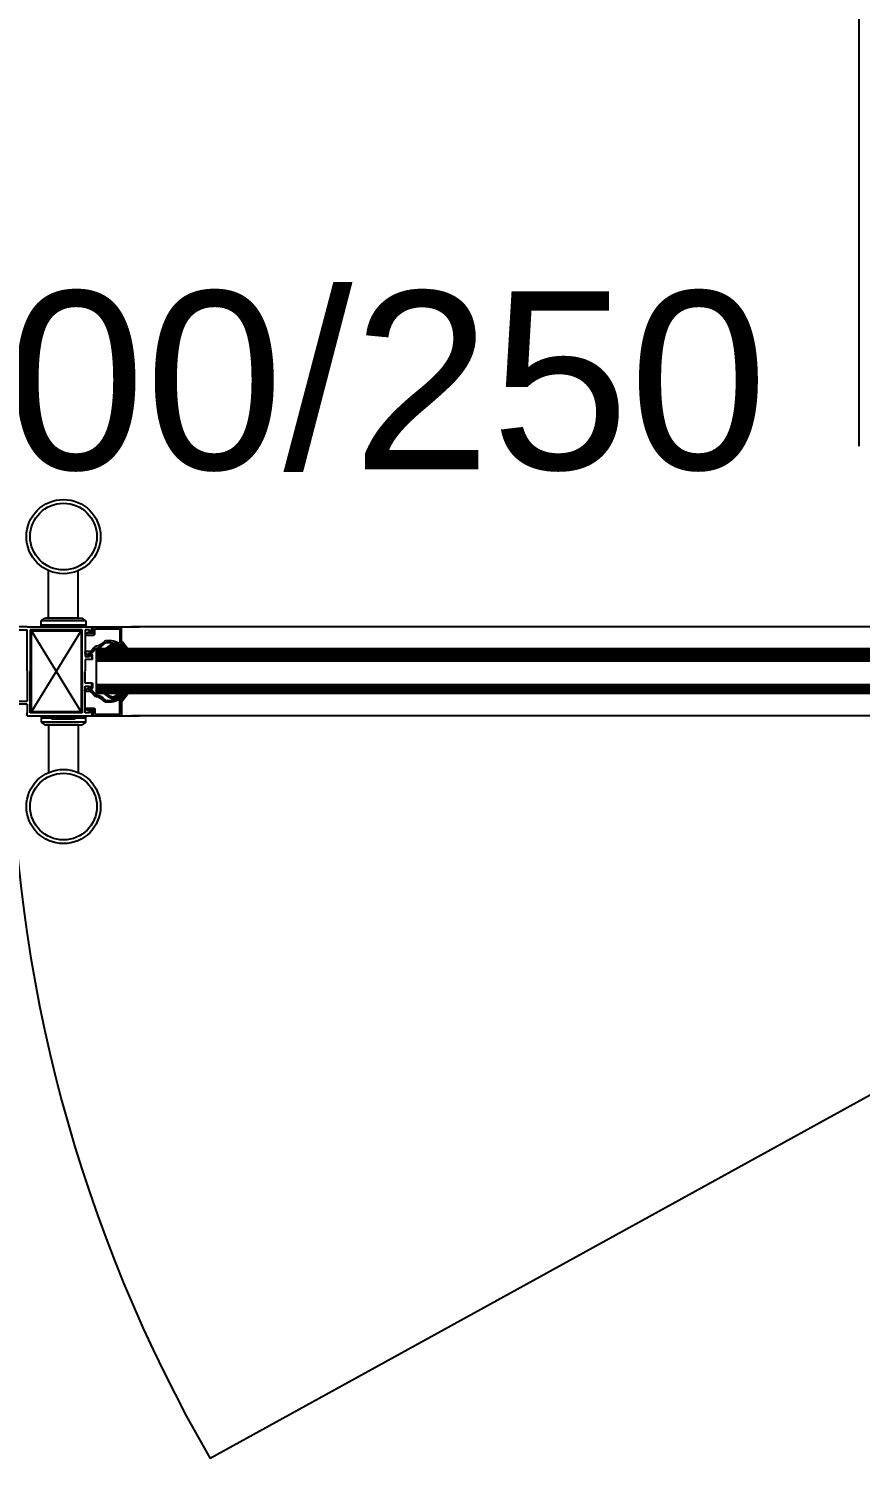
# Model space of a CAD drawing. Header units: inches. Extents: x 21 to 38546, y 13 to 15001.
# Drawn here: x 4992.9 to 5049, y 1296 to 1392.4 of the extents above; entities that cross this region are included whole.
import ezdxf

# ---------------------------------------------------------------- set-up
doc = ezdxf.new("R2010")
doc.units = ezdxf.units.IN
doc.header["$MEASUREMENT"] = 0
doc.layers.get('Defpoints').update_dxf_attribs({"color": 8, "lineweight": 25})
doc.layers.add('pex_boru_dönüş', color=5, linetype='Continuous')
for name, color, linetype, lineweight in [('Z_MİM_-KM-DOOR-FRAM', 8, 'Continuous', 25), ('Z_MİM_-KM-DOOR-IDEN', 8, 'Continuous', 25), ('Z_MİM_-KM-GLAZ-CWMG-1', 8, 'Continuous', 25), ('Z_MİM_00', 8, 'Continuous', 25), ('Z_MİM_11', 8, 'Continuous', 25), ('Z_MİM_GOR3', 8, 'Continuous', 25), ('Z_MİM_MYM_CAM', 8, 'Continuous', 25), ('Z_MİM_profiller', 8, 'Continuous', 25)]:
    doc.layers.add(name, color=color, linetype=linetype, lineweight=lineweight)
doc.styles.add('STYLE1', font='arial.ttf', dxfattribs={"height": 1})

# ---------------------------------------------------------------- blocks, each defined once
blk = doc.blocks.new('2213')
for p, q in [((50, 70), (94, 70)), ((50, 70), (50, 68)), ((50, 62), (50, 68)), ((52, 68), (52, 40)), ((87, 68), (52, 68)), ((87, 40), (87, 68)), ((89, 68), (89, 50)), ((92, 68), (89, 68)), ((92, 66), (92, 68)), ((50, 62), (40, 62)), ((40, 62), (40, 60)), ((40, 60), (50, 60)), ((50, 40.3), (50, 60)), ((89, 50), (92, 50)), ((92, 50), (92, 52)), ((50, 40.3), (50.3, 40)), ((50, 39.7), (50.3, 40)), ((50, 39.7), (50, 12)), ((52, 12), (52, 40)), ((87, 40), (87, 12)), ((89, 40.3), (88.7, 40)), ((89, 39.7), (88.7, 40)), ((89, 48), (89, 40.3)), ((94, 48), (89, 48)), ((89, 32), (89, 39.7)), ((94, 32), (89, 32)), ((89, 12), (89, 30)), ((89, 30), (92, 30)), ((92, 30), (92, 28)), ((28, 10), (28, 15.5)), ((50, 10), (28, 10)), ((31, 14.3), (29.5, 14.3)), ((29.5, 14.3), (29.5, 11.8)), ((29.5, 11.8), (39.5, 11.8)), ((39.5, 14.3), (38, 14.3)), ((39.5, 11.8), (39.5, 14.3)), ((41, 15.5), (41, 12)), ((41, 12), (50, 12)), ((50, 10), (94, 10)), ((87, 12), (52, 12)), ((92, 12), (89, 12)), ((92, 14), (92, 12))]:
    blk.add_line(p, q)
for points in [[(94, 70), (94, 67, -0.414214), (93, 66), (92, 66)], [(94, 48), (94, 51, 0.414214), (93, 52), (92, 52)], [(94, 32), (94, 29, -0.414214), (93, 28), (92, 28)], [(28, 15.5), (30.4, 15.5, -0.414214), (31, 14.9), (31, 14.3)], [(41, 15.5), (38.6, 15.5, 0.414214), (38, 14.9), (38, 14.3)], [(94, 10), (94, 13, 0.414214), (93, 14), (92, 14)]]:
    blk.add_lwpolyline(points, format="xyb")
blk = doc.blocks.new('*X99')
for p, q in [((0.6, 14.74), (1.06, 15.2)), ((4.51, 11.4), (0.75, 15.15)), ((0.96, 13.34), (2.14, 14.52)), ((3.3, 10.84), (1, 13.14)), ((1.3, 11.91), (3.15, 13.76)), ((4.51, 7.87), (1.55, 10.82)), ((1.61, 10.45), (4.16, 13)), ((1.86, 8.93), (3.3, 10.37)), ((4.33, 11.4), (5.17, 12.24)), ((1.33, 0.44), (0.91, 0.86)), ((0.96, 0.96), (3.1, 3.1)), ((1.07, 8.14), (1.57, 8.64)), ((2.03, 1.5), (1.47, 2.06)), ((1.9, 7.2), (3.58, 8.89)), ((4.5, 6.11), (1.9, 8.71)), ((2.74, 2.56), (2.03, 3.27)), ((4.05, 4.79), (2.49, 6.35)), ((2.49, 4.25), (4.56, 6.32)), ((2.55, 6.09), (4.43, 7.97)), ((3.45, 3.62), (2.59, 4.48))]:
    blk.add_line(p, q)
blk = doc.blocks.new('A$C26d8dfcf')
h = blk.add_hatch()
h.set_pattern_fill('ANSI31', color=256, scale=0.1, angle=360, style=0)
h.set_pattern_definition([(45, (70.36479, 30.64879), (-0.0088388348, 0.0088388348), [])])
edge = h.paths.add_edge_path()
edge.add_line((144.886, 78.901), (149.286, 78.901))
edge = h.paths.add_edge_path(flags=17)
edge.add_line((149.086, 78.501), (149.086, 78.701))
edge = h.paths.add_edge_path()
edge.add_line((149.086, 78.701), (148.786, 78.701))
edge = h.paths.add_edge_path()
edge.add_line((148.786, 78.701), (148.786, 76.901))
edge = h.paths.add_edge_path()
edge.add_line((148.786, 76.901), (149.086, 76.901))
edge = h.paths.add_edge_path(flags=16)
edge.add_line((149.086, 76.901), (149.086, 77.101))
edge = h.paths.add_edge_path()
edge.add_line((149.286, 76.701), (148.786, 76.701))
edge = h.paths.add_edge_path()
edge.add_line((148.786, 76.701), (148.786, 75.931))
edge = h.paths.add_edge_path()
edge.add_line((148.586, 75.901), (148.586, 78.701))
edge = h.paths.add_edge_path()
edge.add_line((148.586, 78.701), (145.086, 78.701))
edge = h.paths.add_edge_path()
edge.add_line((145.086, 78.701), (145.086, 75.901))
edge = h.paths.add_edge_path()
edge.add_line((148.786, 75.931), (148.756, 75.901))
edge = h.paths.add_edge_path()
edge.add_line((144.886, 75.931), (144.886, 78.701))
edge = h.paths.add_edge_path()
edge.add_line((144.886, 75.931), (144.916, 75.901))
edge = h.paths.add_edge_path()
edge.add_line((149.286, 76.701), (149.286, 77.001))
edge.add_arc((149.186, 77.001), 0.1, 0, 90)
edge.add_line((149.186, 77.101), (149.086, 77.101))
edge = h.paths.add_edge_path()
edge.add_line((149.286, 78.901), (149.286, 78.601))
edge.add_arc((149.186, 78.601), 0.1, 270, 360, ccw=False)
edge.add_line((149.186, 78.501), (149.086, 78.501))
edge = h.paths.add_edge_path()
edge.add_line((149.286, 72.901), (149.286, 73.201))
edge.add_arc((149.186, 73.201), 0.1, 0, 90)
edge.add_line((149.186, 73.301), (149.086, 73.301))
edge = h.paths.add_edge_path()
edge.add_line((149.286, 75.101), (149.286, 74.801))
edge.add_arc((149.186, 74.801), 0.1, 270, 360, ccw=False)
edge.add_line((149.186, 74.701), (149.086, 74.701))
edge = h.paths.add_edge_path()
edge.add_line((144.886, 75.871), (144.916, 75.901))
edge = h.paths.add_edge_path()
edge.add_line((144.886, 75.871), (144.886, 73.901))
edge = h.paths.add_edge_path()
edge.add_line((148.786, 75.871), (148.756, 75.901))
edge = h.paths.add_edge_path()
edge.add_line((145.086, 73.101), (145.086, 75.901))
edge = h.paths.add_edge_path()
edge.add_line((148.586, 73.101), (145.086, 73.101))
edge = h.paths.add_edge_path()
edge.add_line((148.586, 75.901), (148.586, 73.101))
edge = h.paths.add_edge_path()
edge.add_line((148.786, 75.101), (148.786, 75.871))
edge = h.paths.add_edge_path()
edge.add_line((149.286, 75.101), (148.786, 75.101))
edge = h.paths.add_edge_path(flags=16)
edge.add_line((149.086, 74.901), (149.086, 74.701))
edge = h.paths.add_edge_path()
edge.add_line((148.786, 74.901), (149.086, 74.901))
edge = h.paths.add_edge_path()
edge.add_line((148.786, 73.101), (148.786, 74.901))
edge = h.paths.add_edge_path()
edge.add_line((149.086, 73.101), (148.786, 73.101))
edge = h.paths.add_edge_path(flags=16)
edge.add_line((149.086, 73.301), (149.086, 73.101))
edge = h.paths.add_edge_path()
edge.add_line((144.886, 72.901), (149.286, 72.901))
edge = h.paths.add_edge_path()
edge.add_line((144.886, 72.901), (144.886, 73.101))
edge = h.paths.add_edge_path()
edge.add_line((144.886, 73.701), (144.886, 73.101))
edge = h.paths.add_edge_path()
edge.add_line((144.886, 73.701), (143.886, 73.701))
edge = h.paths.add_edge_path()
edge.add_line((143.886, 73.701), (143.886, 73.901))
edge = h.paths.add_edge_path()
edge.add_line((143.886, 73.901), (144.886, 73.901))
edge = h.paths.add_edge_path()
edge.add_line((144.886, 78.901), (142.686, 78.901))
edge = h.paths.add_edge_path()
edge.add_line((142.686, 78.901), (142.686, 78.351))
edge = h.paths.add_edge_path(flags=16)
edge.add_line((142.986, 78.471), (142.836, 78.471))
edge = h.paths.add_edge_path()
edge.add_line((142.836, 78.471), (142.836, 78.721))
edge = h.paths.add_edge_path()
edge.add_line((142.836, 78.721), (143.836, 78.721))
edge = h.paths.add_edge_path()
edge.add_line((143.836, 78.721), (143.836, 78.471))
edge = h.paths.add_edge_path(flags=16)
edge.add_line((143.836, 78.471), (143.686, 78.471))
edge = h.paths.add_edge_path()
edge.add_line((143.986, 78.351), (143.986, 78.701))
edge = h.paths.add_edge_path()
edge.add_line((143.986, 78.701), (144.886, 78.701))
edge = h.paths.add_edge_path()
edge.add_line((142.686, 78.351), (142.926, 78.351))
edge.add_arc((142.926, 78.411), 0.06, 270, 360)
edge.add_line((142.986, 78.411), (142.986, 78.471))
edge = h.paths.add_edge_path()
edge.add_line((143.986, 78.351), (143.746, 78.351))
edge.add_arc((143.746, 78.411), 0.06, 180, 270, ccw=False)
edge.add_line((143.686, 78.411), (143.686, 78.471))
h = blk.add_hatch(color=256)
h.paths.add_polyline_path([(145.086, 73.101), (145.086, 75.901), (145.086, 78.701), (148.586, 78.701), (148.586, 75.901), (148.586, 73.101)])
h.paths.add_polyline_path([(145.086, 73.101), (148.586, 73.101), (148.586, 75.901), (148.586, 78.701), (145.086, 78.701), (145.086, 75.901)], flags=16)
at = {"layer": 'Z_MİM_profiller'}
h = blk.add_hatch(color=256, dxfattribs=at)
edge = h.paths.add_edge_path()
edge.add_line((149.1, 77.235), (148.821, 77.235))
edge.add_arc((148.821, 77.181), 0.0546, 90, 240)
edge.add_line((148.793, 77.133), (148.991, 77.019))
edge.add_arc((149.006, 77.045), 0.03, 240, 360)
edge.add_line((149.036, 77.045), (149.036, 77.115))
edge.add_line((149.036, 77.115), (149.1, 77.115))
edge.add_arc((149.1, 77.415), 0.3, 270, 325)
edge.add_line((149.346, 77.243), (149.454, 77.397))
edge.add_arc((149.618, 77.283), 0.2, 100.32128, 145, ccw=False)
edge.add_arc((149.417, 78.385), 0.92, 280.32128, 318.61674)
edge.add_arc((150.257, 77.644), 0.2, 90, 138.61674, ccw=False)
edge.add_line((150.257, 77.844), (150.504, 77.844))
edge.add_arc((150.456, 76.845), 1, 61.04498, 87.2706, ccw=False)
edge.add_arc((151.037, 77.895), 0.2, 241.04498, 270)
edge.add_line((151.037, 77.695), (151.226, 77.695))
edge.add_arc((151.226, 77.725), 0.03, 270, 360)
edge.add_line((151.256, 77.725), (151.256, 78.865))
edge.add_arc((151.226, 78.865), 0.03, 0, 90)
edge.add_line((151.226, 78.895), (149.306, 78.895))
edge.add_arc((149.306, 78.865), 0.03, 90, 180)
edge.add_line((149.276, 78.865), (149.276, 78.805))
edge.add_arc((149.306, 78.805), 0.03, 180, 270)
edge.add_line((149.306, 78.775), (149.326, 78.775))
edge.add_line((149.326, 78.775), (149.326, 78.475))
edge.add_line((149.326, 78.475), (149.056, 78.475))
edge.add_line((149.056, 78.475), (149.036, 78.51))
edge.add_arc((149.01, 78.495), 0.03, 30, 120)
edge.add_line((148.995, 78.521), (148.824, 78.423))
edge.add_arc((148.842, 78.391), 0.0361, 120, 270)
edge.add_line((148.842, 78.355), (149.346, 78.355))
edge.add_arc((149.346, 78.455), 0.1, 270, 360)
edge.add_line((149.446, 78.455), (149.446, 78.725))
edge.add_arc((149.496, 78.725), 0.05, 90, 180, ccw=False)
edge.add_line((149.496, 78.775), (151.086, 78.775))
edge.add_arc((151.086, 78.725), 0.05, 0, 90, ccw=False)
edge.add_line((151.136, 78.725), (151.136, 77.865))
edge.add_arc((151.086, 77.865), 0.05, -90, 0, ccw=False)
edge.add_line((151.086, 77.815), (151.035, 77.815))
edge.add_arc((151.035, 77.885), 0.07, 240.9209, 270, ccw=False)
edge.add_arc((150.456, 76.845), 1.12, 60.9209, 92.57902)
edge.add_line((150.406, 77.964), (150.257, 77.964))
edge.add_arc((150.257, 77.644), 0.32, 90, 138.61674)
edge.add_arc((149.417, 78.385), 0.8, 280.32128, 318.61674, ccw=False)
edge.add_arc((149.618, 77.283), 0.32, 100.32128, 145)
edge.add_line((149.355, 77.466), (149.247, 77.312))
edge.add_arc((149.1, 77.415), 0.18, 270, 325, ccw=False)
h = blk.add_hatch(color=256, dxfattribs=at)
edge = h.paths.add_edge_path()
edge.add_line((149.1, 74.555), (148.821, 74.555))
edge.add_arc((148.821, 74.61), 0.0546, 120, 270, ccw=False)
edge.add_line((148.793, 74.657), (148.991, 74.771))
edge.add_arc((149.006, 74.745), 0.03, 0, 120, ccw=False)
edge.add_line((149.036, 74.745), (149.036, 74.675))
edge.add_line((149.036, 74.675), (149.1, 74.675))
edge.add_arc((149.1, 74.375), 0.3, 35, 90, ccw=False)
edge.add_line((149.346, 74.547), (149.454, 74.393))
edge.add_arc((149.618, 74.508), 0.2, 215, 259.67872)
edge.add_arc((149.417, 73.406), 0.92, 41.38326, 79.67872, ccw=False)
edge.add_arc((150.257, 74.146), 0.2, 221.38326, 270)
edge.add_line((150.257, 73.946), (150.504, 73.946))
edge.add_arc((150.456, 74.945), 1, 272.7294, 298.95502)
edge.add_arc((151.037, 73.895), 0.2, 90, 118.95502, ccw=False)
edge.add_line((151.037, 74.095), (151.226, 74.095))
edge.add_arc((151.226, 74.065), 0.03, 0, 90, ccw=False)
edge.add_line((151.256, 74.065), (151.256, 72.925))
edge.add_arc((151.226, 72.925), 0.03, 270, 360, ccw=False)
edge.add_line((151.226, 72.895), (149.306, 72.895))
edge.add_arc((149.306, 72.925), 0.03, 180, 270, ccw=False)
edge.add_line((149.276, 72.925), (149.276, 72.985))
edge.add_arc((149.306, 72.985), 0.03, 90, 180, ccw=False)
edge.add_line((149.306, 73.015), (149.326, 73.015))
edge.add_line((149.326, 73.015), (149.326, 73.315))
edge.add_line((149.326, 73.315), (149.056, 73.315))
edge.add_line((149.056, 73.315), (149.036, 73.28))
edge.add_arc((149.01, 73.295), 0.03, 240, 330, ccw=False)
edge.add_line((148.995, 73.269), (148.824, 73.368))
edge.add_arc((148.842, 73.399), 0.0361, 90, 240, ccw=False)
edge.add_line((148.842, 73.435), (149.346, 73.435))
edge.add_arc((149.346, 73.335), 0.1, 0, 90, ccw=False)
edge.add_line((149.446, 73.335), (149.446, 73.065))
edge.add_arc((149.496, 73.065), 0.05, 180, 270)
edge.add_line((149.496, 73.015), (151.086, 73.015))
edge.add_arc((151.086, 73.065), 0.05, 270, 360)
edge.add_line((151.136, 73.065), (151.136, 73.925))
edge.add_arc((151.086, 73.925), 0.05, 360, 450)
edge.add_line((151.086, 73.975), (151.035, 73.975))
edge.add_arc((151.035, 73.905), 0.07, 90, 119.0791)
edge.add_arc((150.456, 74.945), 1.12, 267.42098, 299.0791, ccw=False)
edge.add_line((150.406, 73.826), (150.257, 73.826))
edge.add_arc((150.257, 74.146), 0.32, 221.38326, 270, ccw=False)
edge.add_arc((149.417, 73.406), 0.8, 41.38326, 79.67872)
edge.add_arc((149.618, 74.508), 0.32, 215, 259.67872, ccw=False)
edge.add_line((149.355, 74.324), (149.247, 74.479))
edge.add_arc((149.1, 74.375), 0.18, 35, 90)
for p, q in [((145.835, 79.311), (146.085, 79.491)), ((148.835, 79.311), (145.835, 79.311)), ((145.835, 79.011), (145.835, 79.311)), ((146.085, 79.491), (148.585, 79.491)), ((148.345, 79.491), (146.135, 79.491)), ((146.135, 79.491), (148.535, 79.491)), ((148.345, 79.491), (146.135, 79.491)), ((146.135, 79.491), (148.535, 79.491)), ((148.345, 79.491), (146.135, 79.491)), ((146.135, 79.491), (148.535, 79.491)), ((148.345, 79.491), (146.135, 79.491)), ((146.135, 79.491), (148.535, 79.491)), ((148.835, 79.311), (148.585, 79.491)), ((148.835, 79.311), (148.835, 79.011)), ((148.835, 79.011), (145.835, 79.011)), ((148.835, 79.011), (145.835, 79.011)), ((150.986, 78.901), (152.427, 78.901)), ((240.505, 78.897, 0.002), (151.929, 78.9)), ((148.835, 72.771), (145.835, 72.771)), ((145.835, 72.771), (145.835, 72.471)), ((148.835, 72.771), (145.835, 72.771)), ((148.835, 72.471), (145.835, 72.471)), ((145.835, 72.471), (146.085, 72.291)), ((148.835, 72.471), (148.585, 72.291)), ((148.835, 72.471), (148.835, 72.771)), ((150.986, 72.901), (152.427, 72.901)), ((240.505, 72.897, 0.002), (151.929, 72.9)), ((146.085, 72.291), (148.585, 72.291)), ((148.345, 72.291), (146.135, 72.291)), ((146.135, 72.291), (148.535, 72.291)), ((148.345, 72.291), (146.135, 72.291)), ((146.135, 72.291), (148.535, 72.291)), ((148.345, 72.291), (146.135, 72.291)), ((146.135, 72.291), (148.535, 72.291)), ((148.345, 72.291), (146.135, 72.291)), ((146.135, 72.291), (148.535, 72.291))]:
    blk.add_line(p, q)
at = {"ltscale": 3}
for p, q in [((146.335, 79.491), (148.335, 79.491)), ((146.335, 72.291), (148.335, 72.291))]:
    blk.add_line(p, q, dxfattribs=at)
at = {"elevation": 0.002}
for points in [[(145.835, 78.891), (145.835, 79.011), (148.835, 79.011), (148.835, 78.891)], [(145.835, 78.891), (145.835, 79.011), (148.835, 79.011), (148.835, 78.891)], [(145.835, 72.891), (145.835, 72.771), (148.835, 72.771), (148.835, 72.891)], [(145.835, 72.891), (145.835, 72.771), (148.835, 72.771), (148.835, 72.891)]]:
    blk.add_lwpolyline(points, close=True, dxfattribs=at)
at = {"layer": 'Defpoints', "linetype": 'ByBlock'}
for p in [(149.286, 78.901), (149.286, 78.901), (150.986, 78.901), (149.286, 72.901), (149.286, 72.901), (149.715, 72.901), (149.715, 72.901), (150.986, 72.901), (151.415, 72.901)]:
    blk.add_point(p, dxfattribs=at)
at = {"layer": 'Z_MİM_-KM-GLAZ-CWMG-1'}
for centre, radius in [((147.335, 84.991), 2.5), ((147.335, 84.991), 2.25), ((147.335, 66.791), 2.5), ((147.335, 66.791), 2.25)]:
    blk.add_circle(centre, radius, dxfattribs=at)
at = {"layer": 'Z_MİM_11', "linetype": 'Continuous'}
for p, q in [((145.18, 73.185), (148.528, 78.631)), ((148.528, 73.185), (145.18, 78.631))]:
    blk.add_line(p, q, dxfattribs=at)
at = {"layer": 'Z_MİM_11'}
for p, q in [((146.532, 79.02), (148.132, 79.02)), ((146.532, 78.87), (146.532, 79.02)), ((148.132, 78.87), (148.132, 79.02)), ((146.532, 72.86), (146.532, 72.71)), ((146.532, 72.71), (148.132, 72.71)), ((148.132, 72.86), (148.132, 72.71))]:
    blk.add_line(p, q, dxfattribs=at)
at = {"layer": 'Z_MİM_11', "linetype": 'Continuous', "elevation": 0.002}
blk.add_lwpolyline([(145.18, 78.631), (148.528, 78.631), (148.528, 73.185), (145.18, 73.185)], close=True, dxfattribs=at)
at = {"layer": 'Z_MİM_11', "elevation": 0.002}
blk.add_lwpolyline([(150.906, 77.763), (150.806, 77.783), (150.646, 77.743), (150.486, 77.663), (150.156, 77.443), (150.116, 77.403), (150.136, 77.383), (150.156, 77.383), (150.566, 77.573), (150.666, 77.583), (150.786, 77.553), (150.836, 77.503), (150.886, 77.473), (150.926, 77.423), (150.966, 77.393), (151.016, 77.373), (151.036, 77.393), (151.016, 77.423), (150.986, 77.453), (150.976, 77.483), (150.986, 77.503), (151.096, 77.483), (151.236, 77.463), (151.376, 77.423), (151.536, 77.393), (151.586, 77.373), (151.616, 77.373), (151.636, 77.393), (151.636, 77.423), (151.616, 77.463), (151.316, 77.863), (151.256, 77.863), (151.256, 77.643), (151.036, 77.643), (150.936, 77.733), (150.926, 77.743)], close=True, dxfattribs=at)
at = {"layer": 'Z_MİM_11'}
blk.add_lwpolyline([(150.906, 74.018), (150.806, 73.998), (150.646, 74.038), (150.486, 74.118), (150.156, 74.338), (150.116, 74.378), (150.136, 74.398), (150.156, 74.398), (150.566, 74.208), (150.666, 74.198), (150.786, 74.228), (150.836, 74.278), (150.886, 74.308), (150.926, 74.358), (150.966, 74.388), (151.016, 74.408), (151.036, 74.388), (151.016, 74.358), (150.986, 74.328), (150.976, 74.298), (150.986, 74.278), (151.096, 74.298), (151.236, 74.318), (151.376, 74.358), (151.536, 74.388), (151.586, 74.408), (151.616, 74.408), (151.636, 74.388), (151.636, 74.358), (151.616, 74.318), (151.316, 73.918), (151.256, 73.918), (151.256, 74.138), (151.036, 74.138), (150.936, 74.048), (150.926, 74.038)], close=True, dxfattribs=at)
at = {"layer": 'Z_MİM_GOR3'}
for p, q in [((146.335, 79.491), (146.335, 82.7)), ((148.335, 79.491), (148.335, 82.7)), ((146.335, 72.291), (146.335, 69.083)), ((148.335, 72.291), (148.335, 69.083))]:
    blk.add_line(p, q, dxfattribs=at)
at = {"layer": 'Z_MİM_MYM_CAM'}
for p, q in [((149.533, 77.325), (241.29, 77.325)), ((149.533, 77.225), (241.29, 77.225)), ((149.533, 77.125), (241.29, 77.125)), ((149.533, 77.025), (241.29, 77.025)), ((149.533, 76.925), (241.29, 76.925)), ((149.533, 76.825), (241.29, 76.825)), ((149.533, 76.725), (241.29, 76.725)), ((149.533, 76.625), (241.29, 76.625)), ((149.533, 75.025), (241.29, 75.025)), ((149.533, 74.925), (241.29, 74.925)), ((149.533, 74.825), (241.29, 74.825)), ((149.533, 74.725), (241.29, 74.725)), ((149.533, 74.625), (241.29, 74.625)), ((149.533, 74.525), (241.29, 74.525)), ((149.533, 74.425), (241.29, 74.425)), ((149.533, 74.425), (241.29, 74.425))]:
    blk.add_line(p, q, dxfattribs=at)
blk.add_lwpolyline([(241.29, 77.425), (149.533, 77.425), (149.533, 74.414)], dxfattribs=at)
at = {"layer": 'Z_MİM_profiller'}
for points in [[(149.1, 77.235), (148.821, 77.235, 0.767327), (148.793, 77.133), (148.991, 77.019, 0.57735), (149.036, 77.045), (149.036, 77.115), (149.1, 77.115, 0.244698), (149.346, 77.243), (149.454, 77.397, -0.197455), (149.582, 77.479, 0.168668), (150.107, 77.776, -0.215371), (150.257, 77.844), (150.504, 77.844, -0.114933), (150.94, 77.72, 0.127017), (151.037, 77.695), (151.226, 77.695, 0.414214), (151.256, 77.725), (151.256, 78.865, 0.414214), (151.226, 78.895), (149.306, 78.895, 0.414214), (149.276, 78.865), (149.276, 78.805, 0.414214), (149.306, 78.775), (149.326, 78.775), (149.326, 78.475), (149.056, 78.475), (149.036, 78.51, 0.414214), (148.995, 78.521), (148.824, 78.423, 0.767327), (148.842, 78.355), (149.346, 78.355, 0.414214), (149.446, 78.455), (149.446, 78.725, -0.414214), (149.496, 78.775), (151.086, 78.775, -0.414214), (151.136, 78.725), (151.136, 77.865, -0.414214), (151.086, 77.815), (151.035, 77.815, -0.127567), (151, 77.824, 0.13902), (150.406, 77.964), (150.257, 77.964, 0.215371), (150.017, 77.856, -0.168668), (149.56, 77.598, 0.197455), (149.355, 77.466), (149.247, 77.312, -0.244698)], [(149.1, 74.555), (148.821, 74.555, -0.767327), (148.793, 74.657), (148.991, 74.771, -0.57735), (149.036, 74.745), (149.036, 74.675), (149.1, 74.675, -0.244698), (149.346, 74.547), (149.454, 74.393, 0.197455), (149.582, 74.311, -0.168668), (150.107, 74.014, 0.215371), (150.257, 73.946), (150.504, 73.946, 0.114933), (150.94, 74.07, -0.127017), (151.037, 74.095), (151.226, 74.095, -0.414214), (151.256, 74.065), (151.256, 72.925, -0.414214), (151.226, 72.895), (149.306, 72.895, -0.414214), (149.276, 72.925), (149.276, 72.985, -0.414214), (149.306, 73.015), (149.326, 73.015), (149.326, 73.315), (149.056, 73.315), (149.036, 73.28, -0.414214), (148.995, 73.269), (148.824, 73.368, -0.767327), (148.842, 73.435), (149.346, 73.435, -0.414214), (149.446, 73.335), (149.446, 73.065, 0.414214), (149.496, 73.015), (151.086, 73.015, 0.414214), (151.136, 73.065), (151.136, 73.925, 0.414214), (151.086, 73.975), (151.035, 73.975, 0.127567), (151, 73.966, -0.13902), (150.406, 73.826), (150.257, 73.826, -0.215371), (150.017, 73.935, 0.168668), (149.56, 74.193, -0.197455), (149.355, 74.324), (149.247, 74.479, 0.244698)]]:
    blk.add_lwpolyline(points, format="xyb", close=True, dxfattribs=at)
at = {"xscale": -0.1, "yscale": 0.1, "zscale": 0.1, "rotation": 180}
blk.add_blockref('2213', (139.886, 79.901), dxfattribs=at)
at = {"layer": 'Z_MİM_11', "xscale": -0.1, "yscale": 0.1, "zscale": 0.1, "rotation": 270}
blk.add_blockref('*X99', (150.116, 77.313), dxfattribs=at)
at = {"layer": 'Z_MİM_11', "extrusion": (0, 0, -1), "xscale": -0.1000000000000001, "yscale": 0.1000000000000001, "zscale": -0.1000000000000001, "rotation": 90}
blk.add_blockref('*X99', (-150.116, 74.468, 0.002), dxfattribs=at)
blk = doc.blocks.new('-KM- AL-2 EĞİMLİ CEPHE')
at = {"layer": 'Z_MİM_-KM-DOOR-FRAM'}
blk.add_line((-273.213, -6.209, 0), (-364.148, -56.269, 0.002), dxfattribs=at)
blk.add_arc((-277.435, -6.209, 0.002), 100.125, 179.99776, 209.99767, dxfattribs=at)
blk.add_blockref('A$C26d8dfcf', (-521.36, -79.111, 0))
at = {"layer": 'Z_MİM_-KM-DOOR-IDEN', "color": 7, "insert": (-432.829, 22.416, -0.002), "char_height": 12, "width": 111.86601, "attachment_point": 1, "style": 'STYLE1'}
blk.add_mtext('ALK1 200/250', dxfattribs=at)

msp = doc.modelspace()

# ---------------------------------------------------------------- linework, layer by layer
at = {"layer": 'pex_boru_dönüş'}
msp.add_lwpolyline([(4575.784, 1876.331), (4575.784, 1773.231), (5048.884, 1773.231), (5048.884, 1364.266)], dxfattribs=at)

# ---------------------------------------------------------------- block references
at = {"layer": 'Z_MİM_00'}
msp.add_blockref('-KM- AL-2 EĞİMLİ CEPHE', (5369.318, 1352.296), dxfattribs=at)

doc.saveas('drawing.dxf')
